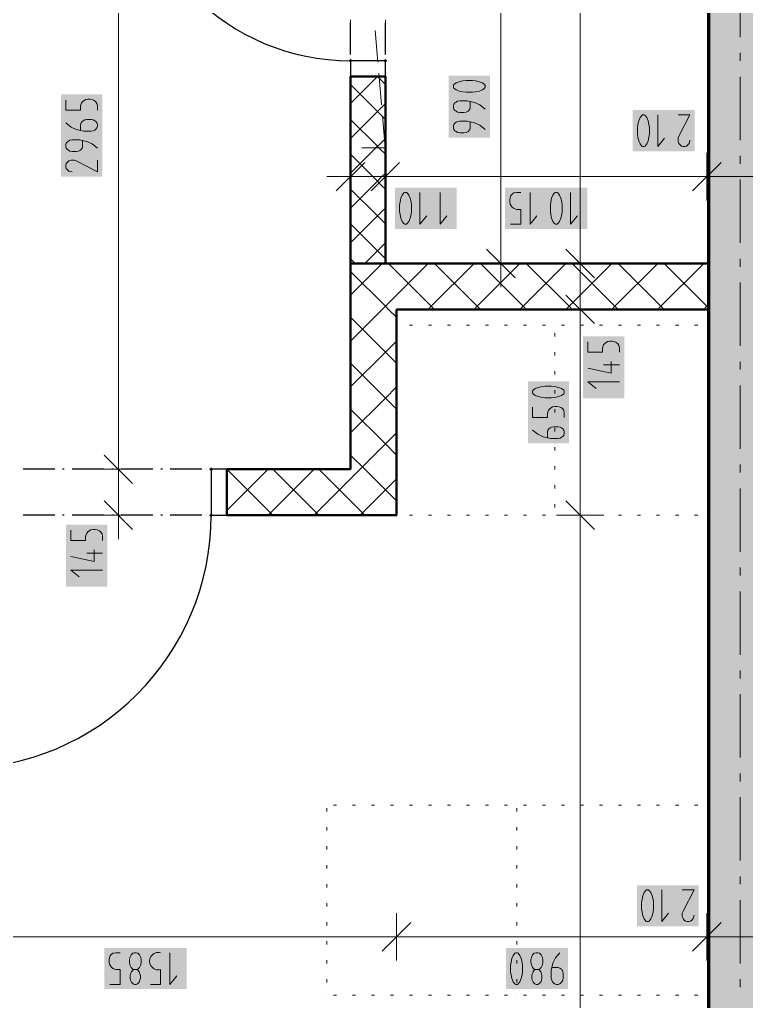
# Model space of a CAD drawing. Header units: millimetres. Extents: x 0 to 594, y 0 to 420.
# Drawn here: x 262.97 to 286.49, y 165.39 to 197.16 of the extents above; entities that cross this region are included whole.
import ezdxf

# ---------------------------------------------------------------- set-up
doc = ezdxf.new("R2010")
doc.units = ezdxf.units.MM
doc.header["$LTSCALE"] = 8
for name, color, linetype in [('PDF_Dvere', 7, 'Continuous'), ('PDF_Koty delkove', 7, 'Continuous'), ('PDF_Nabytek', 7, 'Continuous'), ('PDF_Osy hlavni', 7, 'Continuous'), ('PDF_Preklady', 7, 'Continuous'), ('PDF_Pricky zdene', 7, 'Continuous'), ('PDF_Steny obvodove nosne', 7, 'Continuous')]:
    doc.layers.add(name, color=color, linetype=linetype)

msp = doc.modelspace()

# ---------------------------------------------------------------- linework, layer by layer
at = {"layer": 'PDF_Dvere', "lineweight": 25}
for points in [[(273.681, 202.384), (273.681, 203.001), (266.506, 203.001, 0.414213), (273.681, 195.826)], [(260.971, 181.118), (260.971, 172.918, 0.414213), (269.171, 181.118), (269.13, 181.118)]]:
    msp.add_lwpolyline(points, format="xyb", dxfattribs=at)
for points in [[(273.681, 196.029), (273.681, 197.054)], [(274.808, 196.029), (274.808, 197.054)], [(264.108, 182.604), (263.083, 182.604)], [(264.415, 182.604), (264.364, 182.604)], [(265.697, 182.604), (264.672, 182.604)], [(266.004, 182.604), (265.953, 182.604)], [(267.285, 182.604), (266.26, 182.604)], [(267.593, 182.604), (267.542, 182.604)], [(268.874, 182.604), (267.849, 182.604)], [(269.171, 182.604), (269.13, 182.604)], [(264.108, 181.118), (263.083, 181.118)], [(264.415, 181.118), (264.364, 181.118)], [(265.697, 181.118), (264.672, 181.118)], [(266.004, 181.118), (265.953, 181.118)], [(267.285, 181.118), (266.26, 181.118)], [(267.593, 181.118), (267.542, 181.118)], [(268.874, 181.118), (267.849, 181.118)]]:
    msp.add_lwpolyline(points, dxfattribs=at)
for points in [[(274.808, 195.314), (274.808, 195.826), (273.681, 195.826), (273.681, 195.314)], [(269.683, 182.604), (269.171, 182.604), (269.171, 181.118), (269.683, 181.118)]]:
    msp.add_lwpolyline(points, close=True, dxfattribs=at)
at = {"layer": 'PDF_Dvere', "lineweight": 25, "transparency": 33554559}
for points in [[(273.681, 195.762), (273.617, 195.826), (273.745, 195.826), (273.681, 195.89)], [(274.808, 195.762), (274.744, 195.826), (274.872, 195.826), (274.808, 195.89)], [(269.235, 182.604), (269.171, 182.54), (269.171, 182.668), (269.107, 182.604)], [(269.235, 181.118), (269.171, 181.054), (269.171, 181.182), (269.107, 181.118)]]:
    msp.add_solid(points, dxfattribs=at)
at = {"layer": 'PDF_Koty delkove', "lineweight": 18}
for points in [[(266.168, 181.118), (266.168, 182.604), (266.168, 212.995), (266.168, 215.762), (266.168, 236.262), (266.168, 239.03), (266.168, 269.421), (266.168, 270.907), (266.168, 320.055), (266.168, 323.95)], [(281.111, 131.969), (281.111, 162.52), (281.111, 181.118), (281.111, 187.78), (281.111, 189.266), (281.111, 211.099), (281.111, 213.712)], [(278.547, 189.266), (278.547, 199.414), (278.547, 212.995)], [(264.465, 194.556), (264.465, 194.228), (264.942, 194.228), (264.942, 194.365), (264.977, 194.46), (265.029, 194.515), (265.114, 194.569), (265.181, 194.583), (265.25, 194.583), (265.319, 194.569), (265.386, 194.542), (265.437, 194.501), (265.472, 194.447), (265.49, 194.365), (265.49, 194.228)], [(278.035, 194.259), (277.864, 194.396), (277.693, 194.478), (277.454, 194.532), (277.214, 194.532), (277.146, 194.518), (277.095, 194.491), (277.061, 194.464), (277.026, 194.423), (277.01, 194.368), (277.01, 194.314), (277.026, 194.259), (277.061, 194.217), (277.095, 194.19), (277.146, 194.162), (277.214, 194.148), (277.351, 194.148), (277.419, 194.162), (277.488, 194.19)], [(277.488, 194.19), (277.539, 194.259), (277.556, 194.314), (277.556, 194.505)], [(265.437, 193.612), (265.404, 193.585), (265.352, 193.557), (265.284, 193.543), (265.045, 193.543), (264.806, 193.598), (264.635, 193.68), (264.465, 193.817)], [(264.942, 193.571), (264.942, 193.762), (264.96, 193.817), (264.994, 193.858), (265.029, 193.885), (265.079, 193.912), (265.147, 193.926), (265.284, 193.926), (265.352, 193.912), (265.404, 193.885), (265.437, 193.858), (265.472, 193.817), (265.49, 193.762), (265.49, 193.708), (265.472, 193.653), (265.437, 193.612)], [(278.035, 193.601), (277.864, 193.739), (277.693, 193.821), (277.454, 193.875), (277.214, 193.875), (277.146, 193.861), (277.095, 193.834), (277.061, 193.807), (277.026, 193.766), (277.01, 193.711), (277.01, 193.657), (277.026, 193.601), (277.061, 193.56), (277.095, 193.533), (277.146, 193.505), (277.214, 193.491), (277.351, 193.491), (277.419, 193.505), (277.488, 193.533), (277.539, 193.601), (277.556, 193.657), (277.556, 193.848)], [(283.625, 194.075), (283.625, 193.05), (283.843, 193.322)], [(284.282, 194.075), (284.666, 194.075), (284.309, 193.391), (284.282, 193.322)], [(265.49, 192.996), (265.319, 193.133), (265.147, 193.215), (264.909, 193.269), (264.669, 193.269), (264.601, 193.255), (264.55, 193.228), (264.516, 193.201), (264.481, 193.16), (264.465, 193.105), (264.465, 193.051), (264.481, 192.996), (264.516, 192.955), (264.55, 192.928), (264.601, 192.9), (264.669, 192.886), (264.806, 192.886), (264.874, 192.9), (264.942, 192.928), (264.994, 192.996), (265.011, 193.051), (265.011, 193.242)], [(284.282, 193.322), (284.282, 193.22), (284.309, 193.152), (284.35, 193.101), (284.391, 193.066), (284.446, 193.05), (284.501, 193.05), (284.556, 193.066), (284.597, 193.101), (284.638, 193.152), (284.666, 193.254)], [(265.49, 192.612), (265.49, 192.229), (264.806, 192.585), (264.737, 192.612), (264.635, 192.612), (264.567, 192.585), (264.516, 192.544), (264.481, 192.503), (264.465, 192.448), (264.465, 192.394), (264.481, 192.339), (264.516, 192.298), (264.567, 192.257), (264.669, 192.229)], [(273.681, 192.846), (273.681, 192.078), (273.681, 191.309)], [(274.808, 192.846), (274.808, 192.078), (274.808, 191.309)], [(285.212, 192.846), (285.212, 192.078), (285.212, 191.309)], [(274.142, 192.539), (273.219, 191.616)], [(275.269, 192.539), (274.347, 191.616)], [(285.673, 192.539), (284.75, 191.616)], [(273.681, 192.078), (272.912, 192.078)], [(315.141, 192.078), (313.869, 192.078), (313.655, 192.078), (311.814, 192.078), (298.895, 192.078), (297.768, 192.078), (287.364, 192.078), (285.212, 192.078), (274.808, 192.078), (273.681, 192.078)], [(275.269, 191.154), (275.269, 190.949), (275.283, 190.848), (275.31, 190.728), (275.351, 190.625), (275.405, 190.557), (275.433, 190.54), (275.488, 190.54), (275.515, 190.557), (275.57, 190.625), (275.611, 190.728), (275.639, 190.848), (275.653, 190.949), (275.653, 191.154), (275.639, 191.257), (275.611, 191.376), (275.57, 191.479), (275.515, 191.548), (275.488, 191.565)], [(275.488, 191.565), (275.433, 191.565), (275.405, 191.548), (275.351, 191.479), (275.31, 191.376), (275.283, 191.257), (275.269, 191.154)], [(275.926, 191.565), (275.926, 190.54), (276.145, 190.813)], [(276.583, 191.565), (276.583, 190.54), (276.802, 190.813)], [(278.86, 190.54), (279.188, 190.54), (279.188, 191.018), (279.051, 191.018), (278.956, 191.053), (278.901, 191.104), (278.846, 191.189), (278.832, 191.257), (278.832, 191.325), (278.846, 191.394), (278.873, 191.462), (278.915, 191.513), (278.969, 191.548), (279.051, 191.565), (279.188, 191.565)], [(279.489, 191.565), (279.489, 190.54), (279.708, 190.813)], [(280.53, 190.949), (280.53, 191.154), (280.516, 191.257), (280.488, 191.376), (280.447, 191.479), (280.393, 191.548), (280.365, 191.565), (280.311, 191.565), (280.283, 191.548), (280.229, 191.479), (280.188, 191.376), (280.16, 191.257), (280.147, 191.154)], [(280.804, 191.565), (280.804, 190.54), (281.022, 190.813)], [(280.147, 191.154), (280.147, 190.949), (280.16, 190.848), (280.188, 190.728), (280.229, 190.625), (280.283, 190.557), (280.311, 190.54), (280.365, 190.54), (280.393, 190.557), (280.447, 190.625), (280.488, 190.728), (280.516, 190.848), (280.53, 190.949)], [(279.009, 188.805), (278.086, 189.728)], [(281.572, 188.805), (280.65, 189.728)], [(279.316, 189.266), (278.547, 189.266), (277.779, 189.266)], [(278.547, 189.266), (278.547, 188.498)], [(281.88, 189.266), (281.111, 189.266), (280.342, 189.266)], [(281.572, 187.319), (280.65, 188.241)], [(281.88, 187.78), (281.111, 187.78), (280.342, 187.78)], [(281.36, 186.725), (281.36, 186.397), (281.837, 186.397), (281.837, 186.534), (281.872, 186.629), (281.923, 186.684), (282.008, 186.738), (282.076, 186.752), (282.145, 186.752), (282.213, 186.738), (282.281, 186.711), (282.332, 186.67), (282.367, 186.616), (282.385, 186.534), (282.385, 186.397)], [(282.111, 186.095), (282.111, 185.712), (281.36, 185.877)], [(282.385, 185.986), (281.872, 185.986)], [(280.187, 185.298), (279.982, 185.298), (279.881, 185.284), (279.761, 185.257), (279.658, 185.216), (279.59, 185.162), (279.573, 185.134), (279.573, 185.079), (279.59, 185.052), (279.658, 184.997), (279.761, 184.956), (279.881, 184.928), (279.982, 184.914), (280.187, 184.914), (280.29, 184.928), (280.41, 184.956), (280.512, 184.997), (280.581, 185.052), (280.598, 185.079), (280.598, 185.134), (280.581, 185.162), (280.512, 185.216), (280.41, 185.257), (280.29, 185.284), (280.187, 185.298)], [(282.385, 185.438), (281.36, 185.438), (281.632, 185.22)], [(279.573, 184.614), (279.573, 184.285), (280.051, 184.285), (280.051, 184.422), (280.086, 184.518), (280.137, 184.573), (280.222, 184.627), (280.29, 184.641), (280.358, 184.641), (280.427, 184.627), (280.495, 184.6), (280.546, 184.559), (280.581, 184.505), (280.598, 184.422), (280.598, 184.285)], [(280.051, 183.628), (280.051, 183.82), (280.068, 183.875), (280.102, 183.916), (280.137, 183.943), (280.187, 183.97), (280.256, 183.984), (280.392, 183.984), (280.461, 183.97), (280.512, 183.943), (280.546, 183.916), (280.581, 183.875), (280.598, 183.82), (280.598, 183.765), (280.581, 183.71), (280.546, 183.669), (280.512, 183.642), (280.461, 183.614), (280.392, 183.6), (280.153, 183.6), (279.915, 183.655), (279.743, 183.737), (279.573, 183.875)], [(266.629, 182.143), (265.707, 183.065)], [(266.937, 182.604), (266.168, 182.604), (265.399, 182.604)], [(266.629, 180.656), (265.707, 181.579)], [(281.572, 180.656), (280.65, 181.579)], [(266.937, 181.118), (266.168, 181.118), (265.399, 181.118)], [(266.168, 181.118), (266.168, 180.349)], [(281.88, 181.118), (281.111, 181.118), (280.342, 181.118)], [(264.631, 180.63), (264.631, 180.301), (265.108, 180.301), (265.108, 180.438), (265.143, 180.534), (265.194, 180.589), (265.279, 180.643), (265.347, 180.657), (265.416, 180.657), (265.484, 180.643), (265.552, 180.616), (265.603, 180.575), (265.638, 180.52), (265.656, 180.438)], [(265.656, 180.438), (265.656, 180.301)], [(265.382, 180), (265.382, 179.616), (264.631, 179.781)], [(265.656, 179.89), (265.143, 179.89)], [(265.656, 179.343), (264.631, 179.343), (264.903, 179.124)], [(283.484, 168.376), (283.484, 168.581), (283.47, 168.683), (283.442, 168.803), (283.401, 168.906), (283.346, 168.974), (283.319, 168.992), (283.264, 168.992), (283.236, 168.974), (283.182, 168.906), (283.141, 168.803), (283.114, 168.683), (283.1, 168.581)], [(283.757, 168.992), (283.757, 167.967), (283.976, 168.239)], [(284.414, 168.992), (284.798, 168.992), (284.441, 168.308), (284.414, 168.239), (284.414, 168.137), (284.441, 168.069), (284.482, 168.018), (284.523, 167.983), (284.578, 167.967), (284.633, 167.967), (284.688, 167.983), (284.729, 168.018), (284.77, 168.069), (284.798, 168.171)], [(283.1, 168.581), (283.1, 168.376), (283.114, 168.274), (283.141, 168.154), (283.182, 168.052), (283.236, 167.983), (283.264, 167.967), (283.319, 167.967), (283.346, 167.983), (283.401, 168.052), (283.442, 168.154), (283.47, 168.274), (283.484, 168.376)], [(275.167, 168.242), (275.167, 167.473), (275.167, 166.704)], [(285.212, 168.242), (285.212, 167.473), (285.212, 166.704)], [(275.628, 167.934), (274.706, 167.012)], [(285.673, 167.934), (284.75, 167.012)], [(313.656, 167.473), (304.19, 167.473), (299.534, 167.473), (297.409, 167.473), (287.364, 167.473), (285.212, 167.473), (275.167, 167.473), (258.921, 167.473)], [(265.893, 165.936), (266.222, 165.936), (266.222, 166.413), (266.085, 166.413), (265.989, 166.448), (265.934, 166.499), (265.88, 166.585), (265.866, 166.652), (265.866, 166.721), (265.88, 166.79), (265.907, 166.857), (265.948, 166.908), (266.003, 166.943), (266.085, 166.961), (266.222, 166.961)], [(267.837, 166.961), (267.837, 165.936), (268.056, 166.208)], [(279.52, 166.721), (279.52, 166.652), (279.534, 166.567), (279.574, 166.482), (279.629, 166.431), (279.656, 166.413), (279.766, 166.413), (279.793, 166.431), (279.848, 166.482), (279.889, 166.567), (279.903, 166.652), (279.903, 166.721), (279.889, 166.806), (279.848, 166.892), (279.793, 166.943), (279.738, 166.961), (279.684, 166.961), (279.629, 166.943)], [(279.629, 166.943), (279.574, 166.892), (279.534, 166.806), (279.52, 166.721)], [(280.45, 166.961), (280.313, 166.79), (280.231, 166.618), (280.177, 166.38), (280.177, 166.14), (280.191, 166.072), (280.218, 166.021), (280.245, 165.987), (280.286, 165.952), (280.341, 165.936), (280.395, 165.936), (280.45, 165.952), (280.491, 165.987), (280.519, 166.021), (280.547, 166.072), (280.56, 166.14), (280.56, 166.277), (280.547, 166.345), (280.519, 166.413), (280.45, 166.465), (280.395, 166.482), (280.204, 166.482)], [(266.77, 166.413), (266.797, 166.396), (266.838, 166.345), (266.865, 166.277), (266.879, 166.208), (266.879, 166.14), (266.865, 166.072), (266.838, 166.003), (266.783, 165.952), (266.742, 165.936), (266.688, 165.936), (266.647, 165.952), (266.592, 166.003), (266.564, 166.072), (266.55, 166.14), (266.55, 166.208), (266.564, 166.277), (266.592, 166.345), (266.633, 166.396)], [(266.633, 166.396), (266.66, 166.413)], [(279.766, 166.413), (279.793, 166.396), (279.834, 166.345), (279.862, 166.277), (279.875, 166.208), (279.875, 166.14), (279.862, 166.072), (279.834, 166.003), (279.779, 165.952), (279.738, 165.936), (279.684, 165.936), (279.643, 165.952), (279.588, 166.003), (279.561, 166.072), (279.547, 166.14), (279.547, 166.208), (279.561, 166.277), (279.588, 166.345), (279.629, 166.396), (279.656, 166.413)]]:
    msp.add_lwpolyline(points, dxfattribs=at)
for points in [[(277.624, 195.189), (277.419, 195.189), (277.317, 195.175), (277.197, 195.148), (277.095, 195.107), (277.026, 195.053), (277.01, 195.025), (277.01, 194.971), (277.026, 194.943), (277.095, 194.888), (277.197, 194.847), (277.317, 194.819), (277.419, 194.806), (277.624, 194.806), (277.726, 194.819), (277.846, 194.847), (277.949, 194.888), (278.017, 194.943), (278.035, 194.971), (278.035, 195.025), (278.017, 195.053), (277.949, 195.107), (277.846, 195.148), (277.726, 195.175)], [(282.968, 193.664), (282.968, 193.459), (282.982, 193.357), (283.009, 193.237), (283.05, 193.135), (283.104, 193.066), (283.132, 193.05), (283.186, 193.05), (283.214, 193.066), (283.269, 193.135), (283.31, 193.237), (283.338, 193.357), (283.352, 193.459), (283.352, 193.664), (283.338, 193.766), (283.31, 193.886), (283.269, 193.989), (283.214, 194.057), (283.186, 194.075), (283.132, 194.075), (283.104, 194.057), (283.05, 193.989), (283.009, 193.886), (282.982, 193.766)], [(266.523, 166.721), (266.523, 166.652), (266.537, 166.567), (266.578, 166.482), (266.633, 166.431), (266.66, 166.413), (266.77, 166.413), (266.797, 166.431), (266.852, 166.482), (266.893, 166.567), (266.907, 166.652), (266.907, 166.721), (266.893, 166.806), (266.852, 166.892), (266.797, 166.943), (266.742, 166.961), (266.688, 166.961), (266.633, 166.943), (266.578, 166.892), (266.537, 166.806)], [(278.863, 166.55), (278.863, 166.345), (278.877, 166.243), (278.904, 166.123), (278.945, 166.021), (278.999, 165.952), (279.027, 165.936), (279.081, 165.936), (279.109, 165.952), (279.163, 166.021), (279.205, 166.123), (279.232, 166.243), (279.246, 166.345), (279.246, 166.55), (279.232, 166.652), (279.205, 166.772), (279.163, 166.875), (279.109, 166.943), (279.081, 166.961), (279.027, 166.961), (278.999, 166.943), (278.945, 166.875), (278.904, 166.772), (278.877, 166.652)]]:
    msp.add_lwpolyline(points, close=True, dxfattribs=at)
msp.add_lwpolyline([(267.207, 165.936), (267.536, 165.936), (267.536, 166.413, -1.306892), (267.536, 166.961)], format="xyb", dxfattribs=at)
at = {"layer": 'PDF_Koty delkove', "color": 7, "lineweight": 18, "true_color": 0xffffff, "transparency": 33554559}
for points in [[(278.189, 193.338), (278.189, 195.343), (276.856, 193.338), (276.856, 195.343)], [(265.644, 192.075), (265.644, 194.737), (264.311, 192.075), (264.311, 194.737)], [(284.819, 194.228), (282.815, 194.228), (284.819, 192.896), (282.815, 192.896)], [(277.12, 191.719), (275.116, 191.719), (277.12, 190.386), (275.116, 190.386)], [(281.341, 191.719), (278.679, 191.719), (281.341, 190.386), (278.679, 190.386)], [(282.538, 184.901), (282.538, 186.906), (281.206, 184.901), (281.206, 186.906)], [(280.752, 183.447), (280.752, 185.451), (279.42, 183.447), (279.42, 185.451)], [(265.809, 178.805), (265.809, 180.81), (264.477, 178.805), (264.477, 180.81)], [(284.951, 169.145), (282.947, 169.145), (284.951, 167.813), (282.947, 167.813)], [(268.375, 167.114), (265.713, 167.114), (268.375, 165.782), (265.713, 165.782)], [(280.714, 167.114), (278.709, 167.114), (280.714, 165.782), (278.709, 165.782)]]:
    msp.add_solid(points, dxfattribs=at)
at = {"layer": 'PDF_Nabytek', "lineweight": 13}
for points in [[(275.167, 187.78), (275.167, 187.78)], [(275.167, 187.522), (275.167, 187.624)], [(275.167, 187.268), (275.167, 187.268)], [(275.167, 187.268), (275.167, 187.268)], [(275.588, 187.268), (275.69, 187.268), (275.588, 187.268)], [(276.305, 187.268), (276.203, 187.268)], [(276.305, 187.268), (276.203, 187.268)], [(276.818, 187.268), (276.92, 187.268), (276.818, 187.268)], [(277.535, 187.268), (277.433, 187.268)], [(277.535, 187.268), (277.433, 187.268)], [(278.048, 187.268), (278.15, 187.268), (278.048, 187.268)], [(278.765, 187.268), (278.663, 187.268)], [(278.765, 187.268), (278.663, 187.268)], [(279.38, 187.268), (279.278, 187.268)], [(279.38, 187.268), (279.278, 187.268)], [(279.995, 187.268), (279.893, 187.268)], [(279.995, 187.268), (279.893, 187.268)], [(280.292, 187.268), (280.292, 187.268)], [(280.292, 187.268), (280.292, 187.268)], [(280.61, 187.268), (280.508, 187.268), (280.61, 187.268)], [(281.225, 187.268), (281.123, 187.268), (281.225, 187.268)], [(281.84, 187.268), (281.738, 187.268), (281.84, 187.268)], [(282.455, 187.268), (282.353, 187.268), (282.455, 187.268)], [(283.07, 187.268), (282.968, 187.268)], [(283.07, 187.268), (282.968, 187.268)], [(283.583, 187.268), (283.685, 187.268), (283.583, 187.268)], [(284.3, 187.268), (284.198, 187.268)], [(284.3, 187.268), (284.198, 187.268)], [(284.813, 187.268), (284.915, 187.268), (284.813, 187.268)], [(285.212, 187.268), (285.212, 187.268)], [(285.212, 187.268), (285.212, 187.268)], [(275.167, 186.907), (275.167, 187.009)], [(280.292, 187.009), (280.292, 186.907), (280.292, 187.009)], [(275.167, 186.292), (275.167, 186.394)], [(280.292, 186.394), (280.292, 186.292), (280.292, 186.394)], [(275.167, 185.677), (275.167, 185.779)], [(280.292, 185.677), (280.292, 185.779)], [(280.292, 185.677), (280.292, 185.779)], [(275.167, 185.062), (275.167, 185.164)], [(280.292, 185.062), (280.292, 185.164)], [(280.292, 185.062), (280.292, 185.164)], [(275.167, 184.447), (275.167, 184.549)], [(280.292, 184.447), (280.292, 184.549)], [(280.292, 184.447), (280.292, 184.549)], [(275.167, 183.832), (275.167, 183.934)], [(280.292, 183.832), (280.292, 183.934)], [(280.292, 183.832), (280.292, 183.934)], [(275.167, 183.217), (275.167, 183.319)], [(280.292, 183.217), (280.292, 183.319)], [(280.292, 183.217), (280.292, 183.319)], [(275.167, 182.604), (275.167, 182.704)], [(280.292, 182.602), (280.292, 182.704)], [(280.292, 182.602), (280.292, 182.704)], [(275.167, 182.602), (275.167, 182.604)], [(275.167, 182.604), (275.167, 182.604)], [(275.167, 182.604), (275.167, 182.604)], [(275.167, 181.987), (275.167, 182.089)], [(280.292, 181.987), (280.292, 182.089)], [(280.292, 181.987), (280.292, 182.089)], [(275.167, 181.372), (275.167, 181.474)], [(280.292, 181.372), (280.292, 181.474)], [(280.292, 181.372), (280.292, 181.474)], [(275.167, 181.118), (275.167, 181.118)], [(275.167, 181.118), (275.167, 181.118)], [(275.69, 181.118), (275.588, 181.118)], [(276.305, 181.118), (276.203, 181.118)], [(276.92, 181.118), (276.818, 181.118)], [(277.535, 181.118), (277.433, 181.118)], [(278.15, 181.118), (278.048, 181.118)], [(278.765, 181.118), (278.663, 181.118)], [(279.38, 181.118), (279.278, 181.118)], [(279.995, 181.118), (279.893, 181.118)], [(280.292, 181.118), (280.292, 181.118)], [(280.292, 181.118), (280.292, 181.118)], [(280.61, 181.118), (280.508, 181.118)], [(281.225, 181.118), (281.123, 181.118)], [(281.84, 181.118), (281.738, 181.118)], [(282.455, 181.118), (282.353, 181.118)], [(283.07, 181.118), (282.968, 181.118)], [(283.685, 181.118), (283.583, 181.118)], [(284.3, 181.118), (284.198, 181.118)], [(284.915, 181.118), (284.813, 181.118)], [(285.212, 181.118), (285.212, 181.118)], [(272.912, 171.739), (272.912, 171.739)], [(272.912, 171.739), (272.912, 171.739)], [(272.912, 171.739), (272.912, 171.739)], [(272.912, 171.532), (272.912, 171.634)], [(272.912, 171.532), (272.912, 171.634)], [(273.23, 171.739), (273.128, 171.739)], [(273.845, 171.739), (273.743, 171.739)], [(274.46, 171.739), (274.358, 171.739)], [(275.075, 171.739), (274.973, 171.739)], [(275.69, 171.739), (275.588, 171.739)], [(276.305, 171.739), (276.203, 171.739)], [(276.92, 171.739), (276.818, 171.739)], [(277.535, 171.739), (277.433, 171.739)], [(278.15, 171.739), (278.048, 171.739)], [(278.765, 171.739), (278.663, 171.739)], [(279.062, 171.739), (279.062, 171.739)], [(279.062, 171.532), (279.062, 171.634)], [(279.38, 171.739), (279.278, 171.739)], [(279.995, 171.739), (279.893, 171.739)], [(280.61, 171.739), (280.508, 171.739)], [(281.225, 171.739), (281.123, 171.739)], [(281.84, 171.739), (281.738, 171.739)], [(282.455, 171.739), (282.353, 171.739)], [(283.07, 171.739), (282.968, 171.739)], [(283.685, 171.739), (283.583, 171.739)], [(284.3, 171.739), (284.198, 171.739)], [(284.915, 171.739), (284.813, 171.739)], [(285.212, 171.739), (285.212, 171.739)], [(272.912, 170.917), (272.912, 171.019)], [(272.912, 170.917), (272.912, 171.019)], [(279.062, 170.917), (279.062, 171.019)], [(272.912, 170.302), (272.912, 170.404)], [(272.912, 170.302), (272.912, 170.404)], [(279.062, 170.302), (279.062, 170.404)], [(272.912, 169.687), (272.912, 169.789)], [(272.912, 169.687), (272.912, 169.789)], [(279.062, 169.687), (279.062, 169.789)], [(272.912, 169.072), (272.912, 169.174)], [(272.912, 169.072), (272.912, 169.174)], [(279.062, 169.072), (279.062, 169.174)], [(272.912, 168.457), (272.912, 168.559)], [(272.912, 168.457), (272.912, 168.559)], [(279.062, 168.457), (279.062, 168.559)], [(272.912, 167.842), (272.912, 167.944)], [(272.912, 167.842), (272.912, 167.944)], [(279.062, 167.842), (279.062, 167.944)], [(272.912, 167.227), (272.912, 167.329)], [(272.912, 167.227), (272.912, 167.329)], [(279.062, 167.227), (279.062, 167.329)], [(272.912, 166.612), (272.912, 166.714)], [(272.912, 166.612), (272.912, 166.714)], [(279.062, 166.612), (279.062, 166.714)], [(272.912, 165.997), (272.912, 166.099)], [(272.912, 165.997), (272.912, 166.099)], [(279.062, 165.997), (279.062, 166.099)], [(272.912, 165.589), (272.912, 165.589)], [(272.912, 165.589), (272.912, 165.589)], [(272.912, 165.589), (272.912, 165.589)], [(273.23, 165.589), (273.128, 165.589)], [(273.845, 165.589), (273.743, 165.589)], [(274.46, 165.589), (274.358, 165.589)], [(275.075, 165.589), (274.973, 165.589)], [(275.69, 165.589), (275.588, 165.589)], [(276.305, 165.589), (276.203, 165.589)], [(276.92, 165.589), (276.818, 165.589)], [(277.535, 165.589), (277.433, 165.589)], [(278.15, 165.589), (278.048, 165.589)], [(278.765, 165.589), (278.663, 165.589)], [(279.062, 165.589), (279.062, 165.589)], [(279.38, 165.589), (279.278, 165.589)], [(279.995, 165.589), (279.893, 165.589)], [(280.61, 165.589), (280.508, 165.589)], [(281.225, 165.589), (281.123, 165.589)], [(281.84, 165.589), (281.738, 165.589)], [(282.455, 165.589), (282.353, 165.589)], [(283.07, 165.589), (282.968, 165.589)], [(283.685, 165.589), (283.583, 165.589)], [(284.3, 165.589), (284.198, 165.589)], [(284.915, 165.589), (284.813, 165.589)], [(285.212, 165.589), (285.212, 165.589)]]:
    msp.add_lwpolyline(points, dxfattribs=at)
at = {"layer": 'PDF_Osy hlavni', "lineweight": 18}
for points in [[(286.288, 196.593), (286.288, 198.643)], [(286.288, 195.824), (286.288, 196.08)], [(286.288, 193.261), (286.288, 195.311)], [(286.288, 192.493), (286.288, 192.749)], [(286.288, 189.93), (286.288, 191.98)], [(286.288, 189.161), (286.288, 189.418)], [(286.288, 186.599), (286.288, 188.649)], [(286.288, 185.83), (286.288, 186.087)], [(286.288, 183.268), (286.288, 185.318)], [(286.288, 182.499), (286.288, 182.755)], [(286.288, 179.937), (286.288, 181.987)], [(286.288, 179.168), (286.288, 179.424)], [(286.288, 176.605), (286.288, 178.655)], [(286.288, 175.837), (286.288, 176.093)], [(286.288, 173.274), (286.288, 175.324)], [(286.288, 172.505), (286.288, 172.762)], [(286.288, 169.943), (286.288, 171.993)], [(286.288, 169.174), (286.288, 169.43)], [(286.288, 166.612), (286.288, 168.662)], [(286.288, 165.843), (286.288, 166.099)]]:
    msp.add_lwpolyline(points, dxfattribs=at)
at = {"layer": 'PDF_Preklady', "lineweight": 18}
for points in [[(273.681, 196.131), (273.681, 197.156)], [(274.808, 196.131), (274.808, 197.156)], [(274.564, 195.78), (274.474, 196.801)], [(273.681, 195.314), (273.681, 195.773)], [(274.808, 195.314), (274.808, 195.773)], [(274.685, 194.402), (274.596, 195.423)], [(273.681, 194.748), (273.681, 195.314)], [(274.808, 194.748), (274.808, 195.314)], [(273.681, 193.364), (273.681, 194.389)], [(274.808, 193.364), (274.808, 194.389)], [(274.807, 193.024), (274.717, 194.045)], [(273.691, 193.008), (273.681, 193.008)], [(274.808, 193.008), (274.05, 193.008)]]:
    msp.add_lwpolyline(points, dxfattribs=at)
at = {"layer": 'PDF_Preklady', "lineweight": 18, "transparency": 33554559}
for points in [[(273.681, 195.268), (273.634, 195.314), (273.727, 195.314), (273.681, 195.36)], [(273.681, 195.268), (273.634, 195.314), (273.727, 195.314), (273.681, 195.36)], [(274.808, 195.268), (274.762, 195.314), (274.854, 195.314), (274.808, 195.36)], [(274.808, 195.268), (274.762, 195.314), (274.854, 195.314), (274.808, 195.36)], [(273.681, 192.961), (273.634, 193.008), (273.727, 193.008), (273.681, 193.054)], [(273.727, 193.008), (273.681, 192.961), (273.681, 193.054), (273.634, 193.008)], [(274.812, 192.962), (274.762, 193.004), (274.854, 193.012), (274.804, 193.054)], [(274.854, 193.008), (274.808, 192.961), (274.808, 193.054), (274.762, 193.008)], [(274.808, 192.961), (274.762, 193.008), (274.854, 193.008), (274.808, 193.054)]]:
    msp.add_solid(points, dxfattribs=at)
at = {"layer": 'PDF_Pricky zdene', "lineweight": 9}
for points in [[(274.552, 195.314), (274.522, 195.284), (273.681, 194.443)], [(274.808, 195.058), (274.552, 195.314)], [(274.552, 195.314), (274.552, 195.314)], [(274.552, 195.314), (274.552, 195.314)], [(274.808, 193.93), (274.575, 194.163), (274.552, 194.186), (273.681, 195.058)], [(274.808, 194.443), (274.573, 194.208), (274.552, 194.186), (273.681, 193.315)], [(274.808, 192.803), (274.632, 192.979), (274.552, 193.059), (273.681, 193.93)], [(274.808, 193.315), (274.624, 193.131), (274.552, 193.059), (273.681, 192.188)], [(274.808, 191.675), (274.688, 191.795), (274.552, 191.931), (273.681, 192.803)], [(274.808, 192.188), (274.676, 192.055), (274.552, 191.931), (273.681, 191.06)], [(274.808, 190.548), (274.744, 190.612), (274.552, 190.804), (273.681, 191.675)], [(274.808, 191.06), (274.727, 190.979), (274.552, 190.804), (273.681, 189.933)], [(274.808, 189.42), (274.8, 189.428), (274.552, 189.676), (273.681, 190.548)], [(274.808, 189.933), (274.778, 189.902), (274.552, 189.676), (274.142, 189.266)], [(273.834, 189.266), (273.681, 189.42)], [(274.706, 189.266), (273.681, 188.241)], [(276.192, 189.266), (274.808, 187.883), (274.706, 187.78)], [(276.397, 187.78), (276.294, 187.883), (274.911, 189.266)], [(277.678, 189.266), (276.294, 187.883), (276.192, 187.78)], [(277.883, 187.78), (277.781, 187.883), (276.397, 189.266)], [(279.164, 189.266), (277.781, 187.883), (277.678, 187.78)], [(279.369, 187.78), (279.267, 187.883), (277.883, 189.266)], [(280.651, 189.266), (279.267, 187.883), (279.164, 187.78)], [(280.856, 187.78), (280.753, 187.883), (279.369, 189.266)], [(282.137, 189.266), (280.753, 187.883), (280.651, 187.78)], [(282.342, 187.78), (282.239, 187.883), (280.856, 189.266)], [(283.623, 189.266), (282.239, 187.883), (282.137, 187.78)], [(283.828, 187.78), (283.725, 187.883), (282.342, 189.266)], [(285.109, 189.266), (283.725, 187.883), (283.623, 187.78)], [(285.263, 187.832), (285.212, 187.883), (283.828, 189.266)], [(274.911, 187.78), (274.808, 187.883), (273.681, 189.01)], [(274.706, 187.78), (273.681, 186.755)], [(275.167, 187.524), (274.911, 187.78)], [(285.263, 187.934), (285.212, 187.883), (285.109, 187.78)], [(275.167, 186.038), (274.808, 186.396), (273.681, 187.524)], [(275.167, 186.755), (274.808, 186.396), (273.681, 185.269)], [(275.167, 184.551), (274.808, 184.91), (273.681, 186.038)], [(275.167, 185.269), (274.808, 184.91), (273.681, 183.783)], [(275.167, 183.065), (274.808, 183.424), (273.681, 184.551)], [(275.167, 183.783), (274.808, 183.424), (273.988, 182.604)], [(274.142, 182.604), (273.681, 183.065)], [(271.169, 181.118), (270.349, 181.938), (269.683, 182.604)], [(271.016, 182.604), (270.349, 181.938), (269.683, 181.271)], [(272.502, 182.604), (271.836, 181.938), (271.016, 181.118)], [(272.656, 181.118), (271.836, 181.938), (271.169, 182.604)], [(273.988, 182.604), (273.322, 181.938), (272.502, 181.118)], [(274.142, 181.118), (273.322, 181.938), (272.656, 182.604)], [(275.167, 181.579), (274.808, 181.938), (274.142, 182.604)], [(275.167, 182.296), (274.808, 181.938), (273.988, 181.118)]]:
    msp.add_lwpolyline(points, dxfattribs=at)
at = {"layer": 'PDF_Pricky zdene', "lineweight": 50}
for points in [[(274.808, 195.314), (274.808, 193.008), (274.808, 189.266), (273.681, 189.266), (273.681, 193.008), (273.681, 195.314), (274.808, 195.314)], [(275.167, 187.78), (285.212, 187.78), (285.263, 187.78), (285.263, 189.266), (285.212, 189.266), (274.808, 189.266), (273.681, 189.266), (273.681, 187.78)], [(273.681, 187.78), (273.681, 182.604)], [(275.167, 182.604), (275.167, 187.78)], [(275.167, 182.604), (275.167, 181.118), (269.683, 181.118), (269.683, 182.604), (273.681, 182.604)]]:
    msp.add_lwpolyline(points, dxfattribs=at)
at = {"layer": 'PDF_Steny obvodove nosne', "lineweight": 70}
msp.add_lwpolyline([(287.313, 129.561), (287.313, 131.969), (287.313, 211.099), (287.313, 213.712), (285.263, 213.712), (285.263, 211.099), (285.263, 131.969), (285.263, 129.561)], close=True, dxfattribs=at)
at = {"layer": 'PDF_Steny obvodove nosne', "color": 9, "lineweight": 9, "true_color": 0xc0c0c0, "transparency": 33554559}
msp.add_solid([(287.313, 129.561), (287.313, 213.712), (285.263, 129.561), (285.263, 213.712)], dxfattribs=at)

doc.saveas('drawing.dxf')
